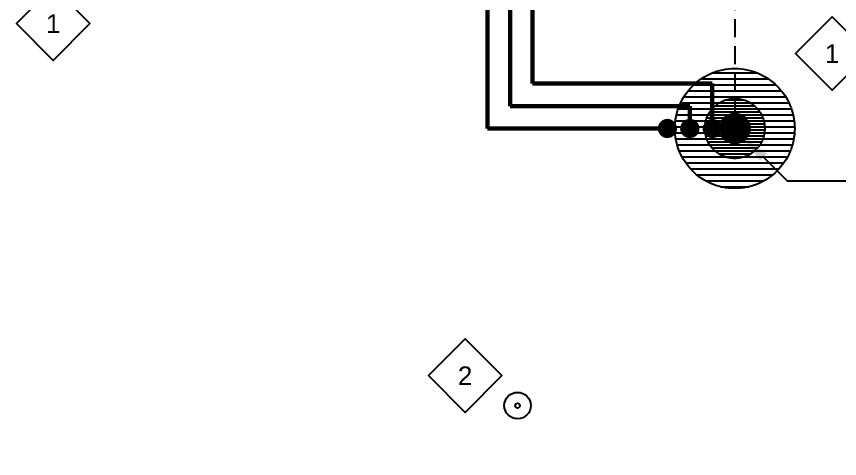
# Model space of a CAD drawing. Extents: x -3677 to 22148, y -333 to 1817.
# Drawn here: x -441.7 to -112, y 37.5 to 214.6 of the extents above; entities that cross this region are included whole.
import ezdxf
from ezdxf import colors
from ezdxf.entities.mleader import LeaderData, LeaderLine
from ezdxf.enums import TextEntityAlignment as Align
from ezdxf.math import Vec2, Vec3

# ---------------------------------------------------------------- set-up
doc = ezdxf.new("R2010")
doc.units = 0
doc.header["$LTSCALE"] = 36
doc.header["$MEASUREMENT"] = 0
doc.linetypes.add('VENT', pattern=[0.3, 0.2, -0.1])
for name, color, linetype in [('G-ANNO-TEXT', 70, 'Continuous'), ('G-ANNO-TEXT @ 96', 70, 'Continuous'), ('P-SANV-N', 5, 'VENT'), ('P-SANV-N @ 1 (1)', 5, 'VENT'), ('P-SANV-N @ 1 (2)', 5, 'VENT'), ('P-SANV-N @ 12', 5, 'VENT'), ('P-SANV-N @ 128', 5, 'VENT'), ('P-SANV-N @ 16', 5, 'VENT'), ('P-SANV-N @ 192', 5, 'VENT'), ('P-SANV-N @ 2', 5, 'VENT'), ('P-SANV-N @ 24', 5, 'VENT'), ('P-SANV-N @ 384', 5, 'VENT'), ('P-SANV-N @ 4', 5, 'VENT'), ('P-SANV-N @ 48', 5, 'VENT'), ('P-SANV-N @ 64', 5, 'VENT'), ('P-SANV-N @ 768', 5, 'VENT'), ('P-SANV-N @ 8', 5, 'VENT'), ('P-SANV-N @ 96', 5, 'VENT'), ('P-STRM-N @ 96', 2, 'Continuous')]:
    doc.layers.add(name, color=color, linetype=linetype)
for name, color, linetype, lineweight in [('P-CW-N', 4, 'Continuous', 60), ('P-CW-N @ 96', 4, 'Continuous', 60), ('P-GAS-N', 3, 'Continuous', 60), ('P-GAS-N @ 96', 3, 'Continuous', 60)]:
    doc.layers.add(name, color=color, linetype=linetype, lineweight=lineweight)
doc.styles.add('Arial', font='arial.ttf')

# ---------------------------------------------------------------- blocks, each defined once
blk = doc.blocks.new('DIAMOND TAG')
blk.add_lwpolyline([(0, -0.1533), (0.1533, 0), (0, 0.1533), (-0.1533, 0)], close=True)
at = {"style": 'Arial'}
blk.add_attdef('XXX', text='', height=0.0781, dxfattribs=at).set_placement((0, 0), align=Align.MIDDLE)
blk = doc.blocks.new('*U3')
h = blk.add_hatch()
h.set_pattern_fill('ANSI31', color=256, scale=0.025, angle=135)
edge = h.paths.add_edge_path()
edge.add_arc((0, 0), 0.03125, 0, 360)
blk.add_circle((0, 0), 0.03125)
blk = doc.blocks.new('*U172')
at = {"layer": 'P-SANV-N @ 1 (1)'}
blk.add_blockref('*U3', (-154, 169.73), dxfattribs=at)
at = {"layer": 'P-SANV-N @ 1 (2)'}
blk.add_blockref('*U3', (-154, 169.73), dxfattribs=at)
at = {"layer": 'P-SANV-N @ 12', "xscale": 12, "yscale": 12, "zscale": 12}
blk.add_blockref('*U3', (-154, 169.73), dxfattribs=at)
at = {"layer": 'P-SANV-N @ 128', "xscale": 128, "yscale": 128, "zscale": 128}
blk.add_blockref('*U3', (-154, 169.73), dxfattribs=at)
at = {"layer": 'P-SANV-N @ 16', "xscale": 16, "yscale": 16, "zscale": 16}
blk.add_blockref('*U3', (-154, 169.73), dxfattribs=at)
at = {"layer": 'P-SANV-N @ 192', "xscale": 192, "yscale": 192, "zscale": 192}
blk.add_blockref('*U3', (-154, 169.73), dxfattribs=at)
at = {"layer": 'P-SANV-N @ 2', "xscale": 2, "yscale": 2, "zscale": 2}
blk.add_blockref('*U3', (-154, 169.73), dxfattribs=at)
at = {"layer": 'P-SANV-N @ 24', "xscale": 24, "yscale": 24, "zscale": 24}
blk.add_blockref('*U3', (-154, 169.73), dxfattribs=at)
at = {"layer": 'P-SANV-N @ 384', "xscale": 384, "yscale": 384, "zscale": 384}
blk.add_blockref('*U3', (-154, 169.73), dxfattribs=at)
at = {"layer": 'P-SANV-N @ 4', "xscale": 4, "yscale": 4, "zscale": 4}
blk.add_blockref('*U3', (-154, 169.73), dxfattribs=at)
at = {"layer": 'P-SANV-N @ 48', "xscale": 48, "yscale": 48, "zscale": 48}
blk.add_blockref('*U3', (-154, 169.73), dxfattribs=at)
at = {"layer": 'P-SANV-N @ 64', "xscale": 64, "yscale": 64, "zscale": 64}
blk.add_blockref('*U3', (-154, 169.73), dxfattribs=at)
at = {"layer": 'P-SANV-N @ 768', "xscale": 768, "yscale": 768, "zscale": 768}
blk.add_blockref('*U3', (-154, 169.73), dxfattribs=at)
at = {"layer": 'P-SANV-N @ 8', "xscale": 8, "yscale": 8, "zscale": 8}
blk.add_blockref('*U3', (-154, 169.73), dxfattribs=at)
at = {"layer": 'P-SANV-N @ 96', "xscale": 96, "yscale": 96, "zscale": 96}
blk.add_blockref('*U3', (-154, 169.73), dxfattribs=at)
blk = doc.blocks.new('DRAIN')
at = {"linetype": 'Continuous'}
blk.add_circle((0, 0), 0.0553, dxfattribs=at)
at = {"color": 7, "linetype": 'Continuous'}
blk.add_circle((0, 0), 0.01, dxfattribs=at)

msp = doc.modelspace()

# ---------------------------------------------------------------- linework, layer by layer
at = {"layer": 'P-CW-N'}
for p, q in [((-235, 304.73), (-235, 187.73)), ((-235, 187.73), (-163, 187.73)), ((-163, 187.73), (-163, 172.73))]:
    msp.add_line(p, q, dxfattribs=at)
at = {"layer": 'P-GAS-N'}
for p, q in [((-244, 178.73), (-244, 286.73)), ((-253, 169.73), (-253, 277.73)), ((-172, 178.73), (-244, 178.73)), ((-172, 172.73), (-172, 178.73)), ((-184, 169.73), (-253, 169.73))]:
    msp.add_line(p, q, dxfattribs=at)
at = {"layer": 'P-SANV-N'}
msp.add_line((-154, 256.73), (-154, 169.73), dxfattribs=at)

# ---------------------------------------------------------------- block references
at = {"layer": 'G-ANNO-TEXT @ 96'}
ref = msp.add_blockref('DIAMOND TAG', (-427, 211.73), dxfattribs=dict(at, xscale=96, yscale=96, zscale=96, rotation=180))
ref.add_attrib('XXX', '1', dxfattribs={"layer": '0', "height": 7.5, "style": 'Arial'}).set_placement((-427, 211.73), align=Align.MIDDLE)
ref = msp.add_blockref('DIAMOND TAG', (-115, 199.73), dxfattribs=dict(at, xscale=96, yscale=96, zscale=96, rotation=180))
ref.add_attrib('XXX', '1', dxfattribs={"layer": '0', "height": 7.5, "style": 'Arial'}).set_placement((-115, 199.73), align=Align.MIDDLE)
ref = msp.add_blockref('DIAMOND TAG', (-262, 70.73), dxfattribs=dict(at, xscale=96, yscale=96, zscale=96, rotation=180))
ref.add_attrib('XXX', '2', dxfattribs={"layer": '0', "height": 7.5, "style": 'Arial'}).set_placement((-262, 70.73), align=Align.MIDDLE)
at = {"layer": 'P-CW-N @ 96', "xscale": 96, "yscale": 96, "zscale": 96}
msp.add_blockref('*U3', (-163, 169.73), dxfattribs=at)
at = {"layer": 'P-GAS-N @ 96', "xscale": 96, "yscale": 96, "zscale": 96}
for p in [(-181, 169.73), (-172, 169.73)]:
    msp.add_blockref('*U3', p, dxfattribs=at)
at = {"layer": 'P-SANV-N'}
msp.add_blockref('*U172', (0, 0), dxfattribs=at)
at = {"layer": 'P-STRM-N @ 96', "xscale": 96, "yscale": 96, "zscale": 96}
msp.add_blockref('DRAIN', (-241, 58.73), dxfattribs=at)

# ---------------------------------------------------------------- leaders
at = {"layer": 'G-ANNO-TEXT'}
ml = msp.add_multileader_mtext('Standard', dxfattribs=at)
ml.set_content('2"V-DN\\P6"CW-DN\\P6"G-DN {\\A1;(7,710 CFH)}\\P{\\A1;4"G-DN (1,950 CFH)}', color=256, style='Arial')
ml.set_leader_properties(color=256, linetype='ByLayer', lineweight=-1)
ml.build(insert=Vec2(0, 0))
ml.multileader.update_dxf_attribs({"has_dogleg": 0, "dogleg_length": 0.125, "arrow_head_size": 12, "scale": 96})
ctx = ml.context
ctx.base_point, ctx.scale, ctx.char_height, ctx.arrow_head_size, ctx.landing_gap_size, ctx.plane_origin = Vec3(44, 148.73), 96, 9, 12, 3, Vec3(-160, 166.73)
notes = []
notes.append((ctx, [(0, (1, 1, 0), (32, 148.73), (1, 0), 12, [(0, [(-151, 166.73), (-133, 148.73)], 0, [])])]))
ctx.mtext.insert, ctx.mtext.flow_direction = Vec3(47, 154.56), 5
for ctx, leaders in notes:
    for number, flags, end, landing, length, lines in leaders:
        leader = LeaderData()
        leader.index, (leader.has_last_leader_line, leader.has_dogleg_vector, leader.attachment_direction) = number, flags
        leader.last_leader_point, leader.dogleg_vector, leader.dogleg_length = Vec3(end), Vec3(landing), length
        for number, points, colour, breaks in lines:
            line = LeaderLine()
            line.index, line.vertices, line.color, line.breaks = number, Vec3.list(points), colors.encode_raw_color(colour), breaks
            leader.lines.append(line)
        ctx.leaders.append(leader)

doc.saveas('drawing.dxf')
